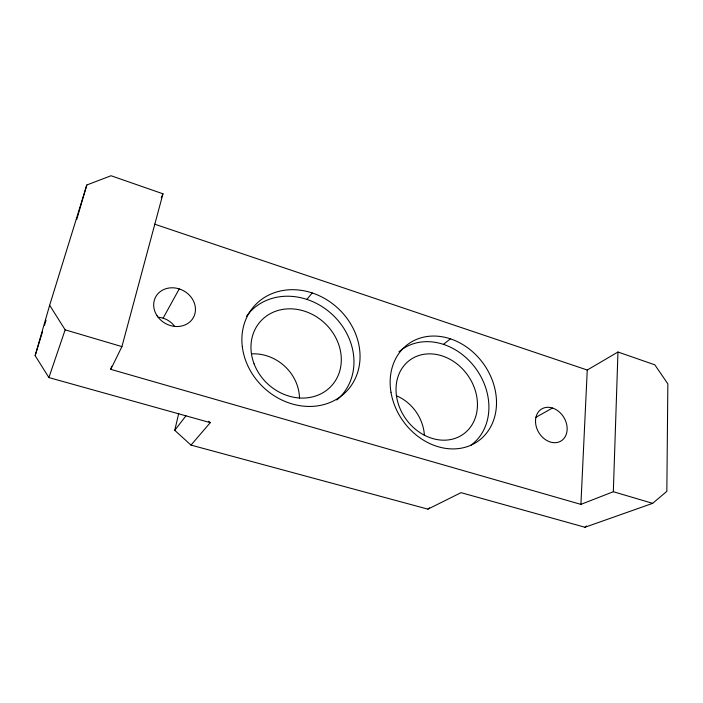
<?xml version="1.0" encoding="UTF-8"?>
<svg xmlns="http://www.w3.org/2000/svg" width="703" height="703" viewBox="0 0 703 703"><rect width="100%" height="100%" fill="white"/><g stroke="black" fill="none" stroke-linecap="round" stroke-linejoin="round"><path stroke-width="1.05" d="M111.628 366.193L110.775 369.356L580.906 504.376L613.332 491.722L617.963 352.01L654.827 364.831L667.85 383.856L666.839 491.327L652.665 503.339L584.975 527.259L461.036 492.654L427.916 509.139L190.988 445.096L174.757 430.324L178.729 413.373M580.906 504.376L587.26 370.033L617.963 352.01M110.775 369.356L121.927 346.605L162.973 193.8L111.048 175.741L86.812 184.994L49.649 305.269L35.15 355.621L48.902 377.581L210.285 422.644L190.988 445.096M76.785 219.292L86.812 184.994M35.15 355.621L42.532 331.675M44.465 325.427L46.064 320.225M48.902 377.581L65.151 329.83L49.649 305.269M161.251 197.789L162.973 193.8M163.105 318.178L179.247 288.907M174.757 430.324L185.996 415.781M306.833 299.399L312.237 292.958M427.916 509.139L429.401 507.812M584.975 527.259L586.583 525.941M443.444 344.373L450.412 338.828M535.572 417.494L552.479 408.03M65.151 329.83L121.927 346.605M613.332 491.722L652.665 503.339M154.651 224.169L587.26 370.033M208.677 421.238L210.285 422.644M396.351 395.719A41.284 35.545 54.8 0 1 424.392 435.368M251.718 353.864A43.129 38.709 41.3 0 1 299.504 398.46M398.952 351.808A59.008 48.955 54.2 0 1 474.648 366.984A59.008 48.955 54.2 0 1 470.966 445.184M246.393 316.394A61.934 53.823 42.5 0 1 332.203 314.434A61.934 53.823 42.5 0 1 336.799 399.998M158.026 317.238A20.159 17.839 26.7 0 1 174.713 326.482M535.537 420.218A18.7 14.631 58.9 0 0 558.428 442.169A18.7 14.631 58.9 0 0 560.027 412.635A18.7 14.631 58.9 0 0 535.537 420.218M390.982 392.23A59.808 49.351 54.1 0 0 477.627 441.475A59.808 49.351 54.1 0 0 461.379 343.732A59.808 49.351 54.1 0 0 390.982 392.23M157.059 315.752A21.494 18.7 28.5 0 0 193.193 317.888A21.494 18.7 28.5 0 0 173.465 287.826A21.494 18.7 28.5 0 0 157.059 315.752M242.315 346.737A62.822 54.333 42.6 0 0 336.473 399.286A62.822 54.333 42.6 0 0 324.101 298.195A62.822 54.333 42.6 0 0 242.315 346.737M396.589 396.606A45.677 37.883 54.2 0 0 462.688 434.603A45.677 37.883 54.2 0 0 450.957 359.848A45.677 37.883 54.2 0 0 396.589 396.606M254.073 363.803A47.945 41.653 42.5 0 0 331.447 385.885A47.945 41.653 42.5 0 0 302.896 310.682A47.945 41.653 42.5 0 0 254.073 363.803"/></g></svg>
